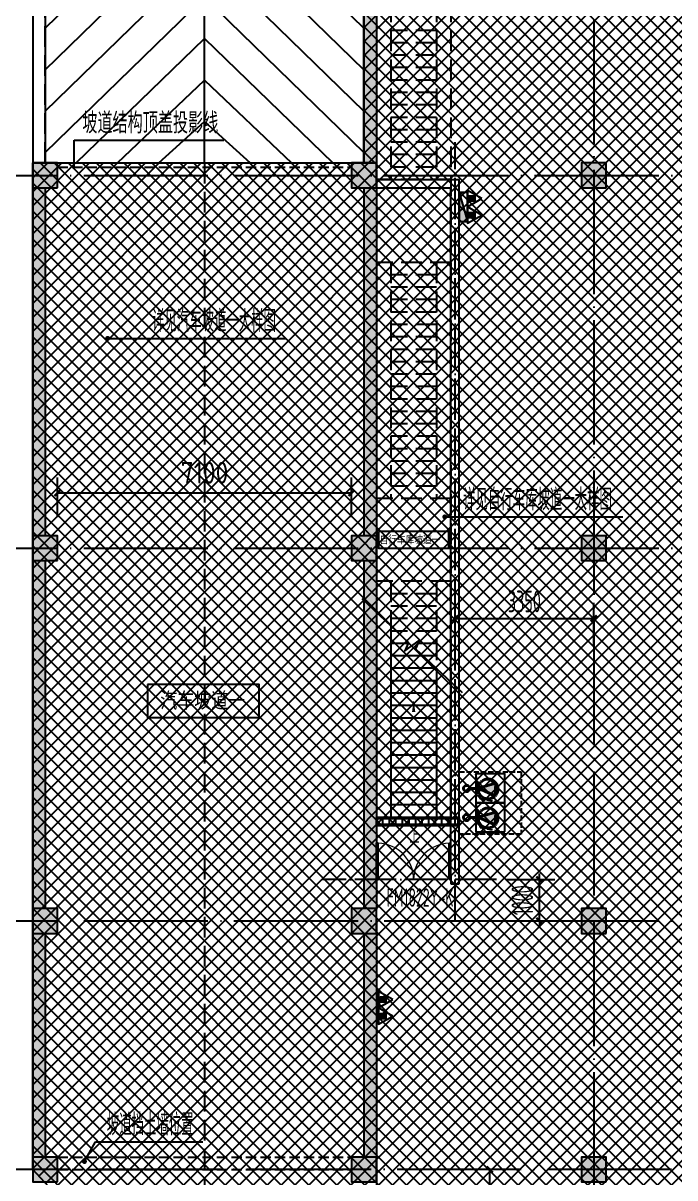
# Model space of a CAD drawing. Extents: x -473190 to 2138458, y -81875 to 2633646.
# Drawn here: x 909924 to 925666, y -34010 to -6132 of the extents above; entities that cross this region are included whole.
import ezdxf

# ---------------------------------------------------------------- set-up
doc = ezdxf.new("R2010")
doc.units = 0
doc.header["$LTSCALE"] = 1000
for name, pattern in [('DASH', [0.35, 0.25, -0.1]), ('DOTE', [2.42, 2, -0.2, 0.02, -0.2]), ('排水', [1.1, 1, -0.1])]:
    doc.linetypes.add(name, pattern=pattern)
for name, color, linetype in [('03小品', 2, 'Continuous'), ('A-COLUMN', 2, 'Continuous'), ('A-ROOM_NAME', 23, 'Continuous'), ('A-SPACE_SHAR', 4, 'Continuous'), ('A-STAIR', 3, 'Continuous'), ('A-WALL', 2, 'Continuous'), ('DIM_LEAD', 3, 'Continuous'), ('DIM_SYMB', 3, 'Continuous'), ('DOOR_FIRE', 4, 'Continuous'), ('DOOR_FIRE_TEXT', 7, 'Continuous'), ('DOTE', 1, 'DOTE'), ('PUB_DIM', 3, 'Continuous'), ('PUB_HATCH', 8, 'Continuous'), ('PUB_TEXT', 7, 'Continuous'), ('W-EQUIP_消火栓', 7, 'Continuous'), ('W-EQUIP_灭火器', 7, 'Continuous'), ('集水坑', 4, 'Continuous'), ('雨棚投影', 147, 'Continuous')]:
    doc.layers.add(name, color=color, linetype=linetype)
doc.layers.add('GPS-污水', color=2, linetype='排水', lineweight=40)
doc.styles.add('8B2_01', font='simhei.ttf', dxfattribs={"width": 0.8})
doc.styles.add('8B2_02', font='tssdeng.shx', dxfattribs={"width": 0.6, "bigfont": 'TSSDCHN.shx'})
doc.styles.add('_TCH_DIM', font='SIMPLEX', dxfattribs={"bigfont": 'GBCBIG'})
doc.styles.add('_TCH_DIM_T3', font='tssdeng.shx', dxfattribs={"width": 0.564706, "bigfont": '@@@tssdchn.shx'})
doc.styles.add('_TCH_WINDOW', font='tssdeng.shx', dxfattribs={"width": 0.8, "height": 3.5, "bigfont": 'tssdchn.shx'})
doc.styles.get("Standard").update_dxf_attribs({"font": 'gbenor.shx', "bigfont": 'gbcbig.shx'})
doc.styles.add('STANDARD_T3', font='gbenor.shx', dxfattribs={"bigfont": 'gbcbig.shx'})
doc.dimstyles.new('_TCH_ARCH&&150', dxfattribs={"dimtxt": 525, "dimasz": 150, "dimexe": 375, "dimexo": 450, "dimgap": 150, "dimtad": 1, "dimdec": 0, "dimzin": 0, "dimdsep": 46, "dimtxsty": '_TCH_DIM_T3', "dimblk": 'ARCHTICK', "dimcen": 0.09, "dimclrt": 7, "dimazin": 2, "dimtfac": 1, "dimtdec": 0, "dimtix": 1, "dimtmove": 2, "dimatfit": 3, "dimfxl": 0, "dimtolj": 1, "dimtzin": 0, "dimarcsym": 0})
doc.dimstyles.new('STANDARD&&150', dxfattribs={"dimtxt": 525, "dimasz": 150, "dimexe": 375, "dimexo": 450, "dimgap": 225, "dimtad": 1, "dimdec": 0, "dimzin": 0, "dimdsep": 46, "dimtxsty": 'STANDARD_T3', "dimblk": 'ARCHTICK', "dimcen": 0.09, "dimadec": 0, "dimazin": 0, "dimtfac": 1, "dimtdec": 0, "dimtix": 1, "dimtmove": 2, "dimatfit": 3, "dimfxl": 0, "dimtolj": 1, "dimtzin": 0, "dimarcsym": 0})

# ---------------------------------------------------------------- blocks, each defined once
blk = doc.blocks.new('坡道')
at = {"layer": '雨棚投影', "linetype": 'DASH', "lineweight": -3, "ltscale": 2}
blk.add_line((-138368, -493850), (-175993, -493851), dxfattribs=at)
blk.add_lwpolyline([(-138368, -493850), (-111768, -493850, 0.414214), (-103918, -486000), (-103918, -484450)], format="xyb", dxfattribs=at)
for points in [[(-138368, -490000), (-175993, -490001), (-175993, -497701), (-138368, -497700)], [(-138368, -498000), (-138368, -497701), (-175993, -497701), (-175993, -498000)]]:
    blk.add_lwpolyline(points, close=True, dxfattribs=at)
blk = doc.blocks.new('自行车坡道')
at = {"layer": 'A-STAIR'}
for p, q in [((-72448, -339871), (-67495, -339871)), ((-67495, -341671), (-67495, -339871)), ((-72119, -340221), (-67495, -340221)), ((-71995, -340353), (-71995, -340221)), ((-71695, -340638), (-71695, -340221)), ((-71395, -340993), (-71395, -340221)), ((-71095, -341321), (-71095, -340221)), ((-70795, -341321), (-70795, -340221)), ((-70495, -341321), (-70495, -340221)), ((-70195, -341321), (-70195, -340221)), ((-69895, -341321), (-69895, -340221)), ((-69595, -341321), (-69595, -340221)), ((-69295, -341321), (-69295, -340221)), ((-68995, -341321), (-68995, -340221)), ((-68695, -341321), (-68695, -340221)), ((-68395, -341321), (-68395, -340221)), ((-68095, -341321), (-68095, -340221)), ((-67795, -341321), (-67795, -340221)), ((-71095, -341321), (-67495, -341321)), ((-70759, -341671), (-67495, -341671))]:
    blk.add_line(p, q, dxfattribs=at)
at = {"layer": 'DIM_SYMB'}
blk.add_lwpolyline([(-72776, -339521), (-71718, -340648), (-71513, -340560), (-71768, -340902), (-71564, -340812), (-70507, -341939)], dxfattribs=at)
at = {"layer": '雨棚投影', "color": 252, "linetype": 'DASH', "lineweight": -3, "ltscale": 2}
for p, q in [((-96295, -339871), (-72448, -339871)), ((-82895, -341671), (-82895, -339871)), ((-80895, -341671), (-80895, -339871)), ((-75195, -341671), (-75195, -339871)), ((-73195, -341671), (-73195, -339871)), ((-88595, -340221), (-82895, -340221)), ((-86495, -341321), (-86495, -340221)), ((-86195, -341321), (-86195, -340221)), ((-85895, -341321), (-85895, -340221)), ((-85595, -341321), (-85595, -340221)), ((-85295, -341321), (-85295, -340221)), ((-84995, -341321), (-84995, -340221)), ((-84695, -341321), (-84695, -340221)), ((-84395, -341321), (-84395, -340221)), ((-84095, -341321), (-84095, -340221)), ((-83795, -341321), (-83795, -340221)), ((-83495, -341321), (-83495, -340221)), ((-83195, -341321), (-83195, -340221)), ((-80895, -340221), (-75195, -340221)), ((-80595, -341321), (-80595, -340221)), ((-80295, -341321), (-80295, -340221)), ((-79995, -341321), (-79995, -340221)), ((-79695, -341321), (-79695, -340221)), ((-79395, -341321), (-79395, -340221)), ((-79095, -341321), (-79095, -340221)), ((-78795, -341321), (-78795, -340221)), ((-78495, -341321), (-78495, -340221)), ((-78195, -341321), (-78195, -340221)), ((-77895, -341321), (-77895, -340221)), ((-77595, -341321), (-77595, -340221)), ((-77295, -341321), (-77295, -340221)), ((-76995, -341321), (-76995, -340221)), ((-76695, -341321), (-76695, -340221)), ((-76395, -341321), (-76395, -340221)), ((-76095, -341321), (-76095, -340221)), ((-75795, -341321), (-75795, -340221)), ((-75495, -341321), (-75495, -340221)), ((-73195, -340221), (-72119, -340221)), ((-72895, -341321), (-72895, -340221)), ((-72595, -341321), (-72595, -340221)), ((-72295, -341321), (-72295, -340221)), ((-71995, -341321), (-71995, -340353)), ((-71695, -341321), (-71695, -340869)), ((-71395, -341321), (-71395, -340993)), ((-88595, -341321), (-82895, -341321)), ((-80895, -341321), (-75195, -341321)), ((-73195, -341321), (-71095, -341321)), ((-96295, -341671), (-70759, -341671))]:
    blk.add_line(p, q, dxfattribs=at)
blk = doc.blocks.new('$SB01_1')
h = blk.add_hatch(color=256)
h.dxf.hatch_style = 1
h.paths.add_polyline_path([(-0.381, -0.323), (0.5, 0), (-0.381, 0.323)])
h.paths.add_polyline_path([(0, 0), (0.002, 0), (0.002, 0.001), (0, 0.001)], flags=24)
h.paths.add_polyline_path([(0, -0.002), (0.003, -0.002), (0.003, -0.001), (0, -0.001)], flags=24)
h.paths.add_polyline_path([(0, -0.003), (0.003, -0.003), (0.003, -0.002), (0, -0.002)], flags=24)
for p, q in [((0.5, 0), (-0.381, 0.323)), ((-0.381, 0.323), (-0.381, -0.323)), ((0.5, 0), (-0.381, -0.323))]:
    blk.add_line(p, q)
blk.add_circle((0, 0), 0.5)
at = {"flags": 1}
for tag, p in [('UNIT', (0, 0)), ('SPEC', (0, -0.002)), ('WHAT', (0, -0.003))]:
    blk.add_attdef(tag, p, '', height=0.001, dxfattribs=at)
blk = doc.blocks.new('人防集水坑')
at = {"layer": 'GPS-污水', "linetype": '排水'}
for p, q in [((307486, 701151), (307284, 701151)), ((307486, 700451), (307284, 700451))]:
    blk.add_line(p, q, dxfattribs=at)
for centre in [(307561, 701151), (307561, 700451)]:
    blk.add_circle(centre, 75, dxfattribs=at)
at = {"layer": '集水坑', "linetype": 'DASH', "ltscale": 0.5}
blk.add_lwpolyline([(306241, 700051), (306241, 701551), (307741, 701551), (307741, 700051)], close=True, dxfattribs=at)
at = {"layer": '集水坑', "linetype": 'Continuous', "ltscale": 0.5}
for points in [[(306641, 701501), (306641, 700801), (307341, 700801), (307341, 701501)], [(306641, 700801), (306641, 700101), (307341, 700101), (307341, 700801)]]:
    blk.add_lwpolyline(points, close=True, dxfattribs=at)
at = {"layer": '集水坑', "linetype": 'DASH', "ltscale": 0.5}
for points in [[(307341, 700801), (307237, 701397), (306641, 701501)], [(307347, 700101), (307243, 700697), (306647, 700801)]]:
    blk.add_lwpolyline(points, dxfattribs=at)
at = {"layer": 'GPS-污水', "linetype": '排水', "xscale": -480.0000000000002, "yscale": 480.0000000000002, "zscale": 480.0000000000002, "rotation": 176.2535374729293}
for p in [(307045, 701164, 0), (307045, 700464, 0)]:
    blk.add_blockref('$SB01_1', p, dxfattribs=at)
blk = doc.blocks.new('A$C3672542B')
at = {"layer": '集水坑', "linetype": 'Continuous', "rotation": 179.9999999999999}
blk.add_blockref('人防集水坑', (321974.7, 491232.5), dxfattribs=at)
blk = doc.blocks.new('_ArchTick')
at = {"color": 0, "linetype": 'ByBlock', "const_width": 0.4}
blk.add_lwpolyline([(-0.5, -0.5), (0.5, 0.5)], dxfattribs=at)
blk = doc.blocks.new('*D5493')
at = {"layer": 'Defpoints', "color": 0, "transparency": 16777216}
for p in [(-19540, -165300), (-18288, -165300), (-19540, -166300)]:
    blk.add_point(p, dxfattribs=at)
at = {"layer": 'PUB_DIM', "color": 0, "lineweight": -2, "transparency": 16777216}
for p, q in [((-19090, -165300), (-17913, -165300)), ((-18288, -165300), (-18288, -165150)), ((-18288, -166300), (-18288, -165300)), ((-19090, -166300), (-17913, -166300)), ((-18288, -166300), (-18288, -166450))]:
    blk.add_line(p, q, dxfattribs=at)
at = {"layer": 'PUB_DIM', "color": 0, "lineweight": -2, "transparency": 16777216, "xscale": 150, "yscale": 150, "zscale": 150}
for p, rotation in [((-18288, -165300), 270), ((-18288, -166300), 90)]:
    blk.add_blockref('_ArchTick', p, dxfattribs=dict(at, rotation=rotation))
at = {"layer": 'PUB_DIM', "color": 7, "transparency": 16777216, "insert": (-18700, -165800), "char_height": 525, "attachment_point": 5, "rotation": 90, "style": '_TCH_DIM_T3'}
blk.add_mtext('\\A1;1000', dxfattribs=at)
blk = doc.blocks.new('*D5494')
at = {"layer": 'Defpoints', "color": 0, "transparency": 16777216}
for p in [(-16975, -158998), (-20325, -160092), (-16975, -160092)]:
    blk.add_point(p, dxfattribs=at)
at = {"layer": 'PUB_DIM', "color": 0, "lineweight": -2, "transparency": 16777216}
for p, q in [((-20325, -159642), (-20325, -158623)), ((-16975, -159642), (-16975, -158623)), ((-20325, -158998), (-16975, -158998))]:
    blk.add_line(p, q, dxfattribs=at)
at = {"layer": 'PUB_DIM', "color": 0, "lineweight": -2, "transparency": 16777216, "xscale": 150, "yscale": 150, "zscale": 150, "rotation": 180}
blk.add_blockref('_ArchTick', (-20325, -158998), dxfattribs=at)
at = {"layer": 'PUB_DIM', "color": 0, "lineweight": -2, "transparency": 16777216, "xscale": 150, "yscale": 150, "zscale": 150}
blk.add_blockref('_ArchTick', (-16975, -158998), dxfattribs=at)
at = {"layer": 'PUB_DIM', "color": 7, "transparency": 16777216, "insert": (-18650, -158586), "char_height": 525, "attachment_point": 5, "style": '_TCH_DIM_T3'}
blk.add_mtext('\\A1;3350', dxfattribs=at)
blk = doc.blocks.new('A$C5C451EB0')
at = {"layer": '03小品'}
h = blk.add_hatch(dxfattribs=at)
h.set_pattern_fill('ANSI31', color=8, scale=100, angle=495, style=0)
h.set_pattern_definition([(180, (-767005.92, 3086967.97), (-1e-13, -158.75), [])])
h.paths.add_polyline_path([(-170, -170), (-30, -170), (-30, 1770), (-170, 1770)])
at = {"layer": '03小品', "color": 4}
blk.add_lwpolyline([(0, 367), (0, -200), (-200, -200), (-200, 1800), (0, 1800), (0, 367)], dxfattribs=at)
blk.add_lwpolyline([(-30, 367), (-30, -170), (-170, -170), (-170, 1770), (-30, 1770)], close=True, dxfattribs=at)
at = {"layer": '雨棚投影', "linetype": 'DASH', "lineweight": -3, "ltscale": 2}
blk.add_line((0, 1800), (0, -200), dxfattribs=at)
blk = doc.blocks.new('A$C24876B27')
at = {"layer": 'A-SPACE_SHAR'}
for p, q in [((0.412, 17.195), (-7.112, 4.081)), ((0.672, 17.045), (-6.852, 3.931)), ((7.611, 13.064), (0.412, 17.195)), ((-3.513, 2.015), (4.011, 15.129)), ((7.351, 13.213), (-0.173, 0.1)), ((7.611, 13.064), (0.087, -0.05)), ((-7.112, 4.081), (0.087, -0.05))]:
    blk.add_line(p, q, dxfattribs=at)
for points in [[(0.239, 16.292), (1.446, 16.601)], [(-0.258, 15.424), (2.336, 16.09)], [(-0.756, 14.557), (3.227, 15.579)], [(-1.254, 13.689), (3.952, 15.026), (5.425, 9.858)], [(4.796, 14.679), (5.923, 10.725)], [(-1.751, 12.822), (3.454, 14.159), (4.927, 8.99)], [(5.686, 14.168), (6.42, 11.592)], [(6.577, 13.657), (6.918, 12.46)], [(-2.249, 11.955), (2.957, 13.291), (4.43, 8.123)], [(-2.747, 11.087), (2.459, 12.424), (3.932, 7.255)], [(-3.244, 10.22), (1.961, 11.557), (3.435, 6.388)], [(-3.742, 9.353), (1.464, 10.689), (2.937, 5.521)], [(-4.24, 8.485), (0.966, 9.822), (2.439, 4.653)], [(-4.737, 7.618), (0.468, 8.955), (1.942, 3.786)], [(-5.235, 6.75), (-0.029, 8.087), (1.444, 2.918)], [(-5.733, 5.883), (-0.527, 7.22), (0.946, 2.051)], [(-6.23, 5.016), (-1.025, 6.352), (0.449, 1.184)], [(-6.728, 4.148), (-1.522, 5.485), (-0.049, 0.316)], [(-6.202, 3.558), (-2.02, 4.618), (-0.824, 0.473)], [(-5.334, 3.061), (-2.518, 3.75), (-1.691, 0.97)], [(-4.467, 2.563), (-3.015, 2.883), (-2.559, 1.468)]]:
    blk.add_lwpolyline(points, dxfattribs=at)
blk = doc.blocks.new('$TwtSys$00000434')
for p, q in [((-0.5, 0.5), (-0.5, -0.5)), ((-0.5, -0.5), (0.5, 0.5)), ((0.5, 0.5), (-0.5, 0.5)), ((0.5, -0.5), (0.5, 0.5)), ((-0.5, -0.5), (0.5, -0.5))]:
    blk.add_line(p, q)
blk.add_solid([(0.5, -0.5), (0.5, 0.5), (-0.5, -0.5)])
blk = doc.blocks.new('$TwtSys$00000546')
h = blk.add_hatch()
h.set_pattern_fill('ANSI31', color=256, scale=200, style=0)
h.set_pattern_definition([(45, (-38543.802, -6670.83), (-17.67767, 17.67767), [])])
h.paths.add_polyline_path([(-65, 174), (65, 174), (65, 44), (-65, 44)])
for points in [[(0, 344), (-198, 0), (198, 0)], [(-65, 174), (65, 174), (65, 44), (-65, 44)]]:
    blk.add_lwpolyline(points, close=True)
blk = doc.blocks.new('ADFASDF')
h = blk.add_hatch()
h.set_pattern_fill('ANSI37', color=8, scale=150)
h.set_pattern_definition([(45, (0, 0), (-168.3798, 168.3798), []), (135, (0, 0), (-168.3798, -168.3798), [])])
h.paths.add_polyline_path([(521397, 239186), (521397, 224886), (539697, 224886), (539697, 169261), (524947, 169261), (524947, 171211), (527822, 171211), (527922, 176611), (501318, 176611), (501125, 109884), (530547, 109887), (530547, 107449), (538188, 100503), (536147, 98236), (540086, 94690), (517812, 69953), (517812, 59790), (482108, 20136), (405247, 20136), (405247, 26086), (391997, 40436), (391997, 64736), (399997, 64738), (399997, 239186), (409022, 239186)])
blk.add_lwpolyline([(539697, 224886), (539697, 169261), (524947, 169261), (524947, 171211), (527822, 171211), (527922, 176611), (501318, 176611), (501125, 109884), (530547, 109887), (530547, 107449), (538188, 100503), (536147, 98236), (540086, 94690), (517812, 69953), (517812, 59790), (482108, 20136), (405247, 20136), (405247, 26086), (391997, 40436), (391997, 64736), (399997, 64738), (399997, 239186)])
blk = doc.blocks.new('*D1987')
at = {"layer": 'Defpoints', "color": 0, "transparency": 16777216}
for p in [(917857, -17474), (910757, -18508), (917857, -18508)]:
    blk.add_point(p, dxfattribs=at)
at = {"layer": 'PUB_DIM', "color": 0, "lineweight": -2, "transparency": 16777216}
for p, q in [((910757, -18058), (910757, -17099)), ((917857, -18058), (917857, -17099)), ((910757, -17474), (917857, -17474))]:
    blk.add_line(p, q, dxfattribs=at)
at = {"layer": 'PUB_DIM', "color": 0, "lineweight": -2, "transparency": 16777216, "xscale": 150, "yscale": 150, "zscale": 150, "rotation": 180}
blk.add_blockref('_ArchTick', (910757, -17474), dxfattribs=at)
at = {"layer": 'PUB_DIM', "color": 0, "lineweight": -2, "transparency": 16777216, "xscale": 150, "yscale": 150, "zscale": 150}
blk.add_blockref('_ArchTick', (917857, -17474), dxfattribs=at)
at = {"layer": 'PUB_DIM', "color": 0, "transparency": 16777216, "insert": (914307, -16987), "char_height": 525, "attachment_point": 5, "style": 'STANDARD_T3'}
blk.add_mtext('\\A1;7100', dxfattribs=at)
blk = doc.blocks.new('*D1990')
at = {"layer": 'Defpoints', "color": 0, "transparency": 16777216}
for p in [(921194, -33808), (922157, -33808), (922157, -36108)]:
    blk.add_point(p, dxfattribs=at)
at = {"layer": 'PUB_DIM', "color": 0, "lineweight": -2, "transparency": 16777216}
for p, q in [((921707, -33808), (920819, -33808)), ((921194, -36108), (921194, -33808)), ((921707, -36108), (920819, -36108))]:
    blk.add_line(p, q, dxfattribs=at)
at = {"layer": 'PUB_DIM', "color": 0, "lineweight": -2, "transparency": 16777216, "xscale": 150, "yscale": 150, "zscale": 150}
for p, rotation in [((921194, -33808), 90), ((921194, -36108), 270)]:
    blk.add_blockref('_ArchTick', p, dxfattribs=dict(at, rotation=rotation))
at = {"layer": 'PUB_DIM', "color": 0, "transparency": 16777216, "insert": (920707, -34958), "char_height": 525, "attachment_point": 5, "rotation": 90, "style": 'STANDARD_T3'}
blk.add_mtext('\\A1;2300', dxfattribs=at)
blk = doc.blocks.new('$DorLib2D$00000002')
for p, q in [((-0.5, 0), (-0.5, 0.4875)), ((-0.475, 0.4875), (-0.5, 0.4875)), ((-0.475, 0), (-0.475, 0.4875)), ((0.475, 0), (0.475, 0.4875)), ((0.475, 0.4875), (0.5, 0.4875)), ((0.5, 0), (0.5, 0.4875)), ((-0.5, 0), (-0.475, 0)), ((0.5, 0), (0.475, 0))]:
    blk.add_line(p, q)
at = {"lineweight": 13}
for centre, start, end in [((-0.4875, 0), 0, 88.53072), ((0.4875, 0), 91.46928, 180)]:
    blk.add_arc(centre, 0.4875, start, end, dxfattribs=at)
blk = doc.blocks.new('_FZH')
blk.add_lwpolyline([(-0.5, -0.5), (0.5, -0.5), (0.5, 0.5), (-0.5, 0.5)], close=True)
at = {"layer": 'PUB_HATCH'}
blk.add_solid([(-0.5, -0.5), (0.5, -0.5), (-0.5, 0.5), (0.5, 0.5)], dxfattribs=at)
blk = doc.blocks.new('A$C2B5B1B2C')
at = {"layer": 'DOTE', "linetype": 'DOTE', "ltscale": 0.5}
for p, q in [((-20325, -166300), (-20325, -147500)), ((-19325, -165300), (-23525, -165300))]:
    blk.add_line(p, q, dxfattribs=at)
at = {"layer": 'PUB_DIM'}
for p1, p2, distance, picture, middle in [((-20325, -160092.1), (-16975, -160092.1), 1093.6, '*D5494', (-18650, -158585.9)), ((-19540.2, -166300), (-19540.2, -165300), -1252.3, '*D5493', (-18700.4, -165800))]:
    dim = blk.add_aligned_dim(p1=p1, p2=p2, distance=distance, dimstyle='_TCH_ARCH&&150', dxfattribs=at)
    dim.commit()
    dim.dimension.update_dxf_attribs({"geometry": picture, "text_midpoint": middle})

msp = doc.modelspace()

# ---------------------------------------------------------------- hatches: boundary and pattern name
at = {"layer": 'PUB_HATCH'}
for points in [[(918156.7, -9507.6), (918456.7, -9507.6), (918456.7, -3907.6), (918156.7, -3907.6)], [(910156.7, -18507.6), (910456.7, -18507.6), (910456.7, -10107.6), (910156.7, -10107.6)], [(918156.7, -18507.6), (918456.7, -18507.6), (918456.7, -10107.6), (918156.7, -10107.6)], [(910156.7, -27507.6), (910456.7, -27507.6), (910456.7, -19107.6), (910156.7, -19107.6)], [(918456.7, -19107.6), (918156.7, -19107.6), (918156.7, -26807.6), (918456.7, -26807.6)], [(918156.7, -27507.6), (918456.7, -27507.6), (918456.7, -26807.6), (918156.7, -26807.6)], [(910156.7, -33507.6), (910456.7, -33507.6), (910456.7, -28107.6), (910156.7, -28107.6)], [(918156.7, -33507.6), (918456.7, -33507.6), (918456.7, -28107.6), (918156.7, -28107.6)]]:
    msp.add_hatch(color=256, dxfattribs=at).paths.add_polyline_path(points)

# ---------------------------------------------------------------- linework, layer by layer
at = {"linetype": 'DASH'}
for points in [[(910756.7, -9607.6), (917856.7, -9607.6)], [(910756.7, -33507.6), (917856.7, -33507.6)], [(910756.7, -33807.6), (917856.7, -33807.6)]]:
    msp.add_lwpolyline(points, dxfattribs=at)
at = {"color": 1}
for points in [[(918506.7, -18407.6), (918506.7, -18807.6), (920206.7, -18807.6), (920206.7, -18407.6), (918506.7, -18407.6)], [(912928.5, -22094.8), (912928.5, -22894.8), (915628.5, -22894.8), (915628.5, -22094.8), (912928.5, -22094.8)]]:
    msp.add_lwpolyline(points, dxfattribs=at)
at = {"layer": 'A-WALL'}
for p, q in [((918156.7, -3907.6), (918156.7, -9507.6)), ((918456.7, -3907.6), (918456.7, -9507.6)), ((918456.7, -9907.6), (920456.7, -9907.6)), ((920456.7, -26907.6), (920456.7, -9907.6)), ((910156.7, -10107.6), (910156.7, -18507.6)), ((910456.7, -10107.6), (910456.7, -18507.6)), ((918156.7, -10107.6), (918156.7, -18507.6)), ((918456.7, -10107.6), (920256.7, -10107.6)), ((918456.7, -10107.6), (918456.7, -18507.6)), ((920256.7, -26707.6), (920256.7, -10107.6)), ((910156.7, -19107.6), (910156.7, -27507.6)), ((910456.7, -19107.6), (910456.7, -27507.6)), ((918156.7, -19107.6), (918156.7, -26807.6)), ((918456.7, -19107.6), (918456.7, -26807.6)), ((918456.7, -26907.6), (918456.7, -26707.6)), ((920256.7, -26707.6), (920256.7, -26907.6)), ((918156.7, -26807.6), (918156.7, -27507.6)), ((918456.7, -26807.6), (918456.7, -27507.6)), ((920256.7, -26907.6), (920456.7, -26907.6)), ((910156.7, -28107.6), (910156.7, -33507.6)), ((910456.7, -28107.6), (910456.7, -33507.6)), ((918156.7, -28107.6), (918156.7, -33507.6)), ((918456.7, -28107.6), (918456.7, -33507.6))]:
    msp.add_line(p, q, dxfattribs=at)
at = {"layer": 'DIM_LEAD'}
for p, q in [((911161.7, -9607.6), (911161.7, -8955)), ((911161.7, -8955), (914769.7, -8955)), ((911966.2, -13743.2), (912921, -13743.2)), ((911966.2, -13743.2), (912921, -13743.2)), ((911966.2, -13743.2), (912921, -13743.2)), ((911966.2, -13743.2), (912921, -13743.2)), ((912921, -13743.2), (916266.6, -13743.2)), ((920110.3, -18052.8), (921065.1, -18052.8)), ((920110.3, -18052.8), (921065.1, -18052.8)), ((920110.3, -18052.8), (921065.1, -18052.8)), ((920110.3, -18052.8), (921065.1, -18052.8)), ((921065.1, -18052.8), (924410.6, -18052.8)), ((911405.4, -33613.5), (911675.7, -33141.3)), ((911675.7, -33141.3), (914266.3, -33141.3))]:
    msp.add_line(p, q, dxfattribs=at)
at = {"layer": 'DIM_LEAD', "const_width": 60}
for points in [[(911936.2, -13743.2, 1), (911996.2, -13743.2, 1)], [(911936.2, -13743.2, 1), (911996.2, -13743.2, 1)], [(911936.2, -13743.2, 1), (911996.2, -13743.2, 1)], [(911936.2, -13743.2, 1), (911996.2, -13743.2, 1)], [(920080.3, -18052.8, 1), (920140.3, -18052.8, 1)], [(920080.3, -18052.8, 1), (920140.3, -18052.8, 1)], [(920080.3, -18052.8, 1), (920140.3, -18052.8, 1)], [(920080.3, -18052.8, 1), (920140.3, -18052.8, 1)], [(911390.5, -33639.5, 1), (911420.3, -33587.5, 1)]]:
    msp.add_lwpolyline(points, format="xyb", close=True, dxfattribs=at)
at = {"layer": 'DIM_SYMB'}
msp.add_lwpolyline([(919356.7, -25307.6, 0, 0, 0), (919356.7, -22465.9, 0, 80, 0), (919356.7, -22765.9, 0, 0, 0)], format="xyseb", dxfattribs=at)
at = {"layer": 'DOTE', "color": 127, "linetype": 'DOTE', "ltscale": 1.5}
for p, q in [((918456.7, 171823.5), (918456.7, -58315.4)), ((923706.7, 171823.5), (923706.7, -58315.4)), ((1030856.7, -33807.6), (900498, -33807.6))]:
    msp.add_line(p, q, dxfattribs=at)
at = {"layer": 'DOTE', "color": 16, "linetype": 'DOTE', "ltscale": 1.5}
for p, q in [((900498, -9807.6), (1024406.7, -9807.6)), ((900498, -18807.6), (1024406.7, -18807.6)), ((900498, -27807.6), (1024406.7, -27807.6))]:
    msp.add_line(p, q, dxfattribs=at)

# ---------------------------------------------------------------- block references
for name, p in [('A$C3672542B', (906223, 184610.6)), ('ADFASDF', (518159.5, -74243.9)), ('A$C2B5B1B2C', (940681.7, 138492.4))]:
    msp.add_blockref(name, p)
for name, p, rotation in [('坡道', (1408157.1, -147875.2), 270), ('A$C5C451EB0', (920256.7, -25307.6), 90)]:
    msp.add_blockref(name, p, dxfattribs=dict(rotation=rotation))
at = {"xscale": 1000, "yscale": 1000, "zscale": 1000, "rotation": 29.84476659675438}
msp.add_blockref('A$C24876B27', (918356.7, -9507.6, 0), dxfattribs=at)
at = {"xscale": -1, "rotation": 90}
msp.add_blockref('自行车坡道', (578586.1, -92802.6), dxfattribs=at)
at = {"layer": 'A-COLUMN', "xscale": 600, "yscale": 600, "zscale": 600, "rotation": 90}
for p in [(910456.7, -9807.6), (918156.7, -9807.6), (923706.7, -9807.6), (910456.7, -18807.6), (918156.7, -18807.6), (923706.7, -18807.6), (910456.7, -27807.6), (918156.7, -27807.6), (923706.7, -27807.6), (910456.7, -33807.6), (918156.7, -33807.6), (923706.7, -33807.6)]:
    msp.add_blockref('_FZH', p, dxfattribs=at)
at = {"layer": 'DOOR_FIRE'}
ref = msp.add_blockref('$DorLib2D$00000002', (919356.7, -26807.6), dxfattribs=dict(at, xscale=1800, yscale=1800, zscale=200))
ref.add_attrib('A', 'FM1822Y-K', (918705.2, -27465.7), dxfattribs={"layer": 'DOOR_FIRE_TEXT', "height": 446.25, "style": '_TCH_WINDOW', "width": 0.564706})
at = {"layer": 'W-EQUIP_消火栓', "xscale": 700, "yscale": 200, "zscale": 700, "rotation": 270}
msp.add_blockref('$TwtSys$00000434', (920556.7, -10567.8), dxfattribs=at)
at = {"layer": 'W-EQUIP_灭火器'}
for p, rotation in [((920656.7, -10369.4), 270), ((920656.7, -10766.2), 270), ((918509.3, -29705.5), 269.9999949910436), ((918509.3, -30102.3), 269.9999949910436)]:
    msp.add_blockref('$TwtSys$00000546', p, dxfattribs=dict(at, rotation=rotation))

# ---------------------------------------------------------------- texts
at = {"layer": 'A-ROOM_NAME', "color": 1, "style": '8B2_01', "width": 0.8}
for s, height, p in [('自行车库坡道一`', 187.76, (918530.7, -18694.1)), ('汽车坡道一', 375.53, (913237, -22667.8))]:
    msp.add_text(s, height=height, dxfattribs=at).set_placement(p)
at = {"layer": 'PUB_TEXT'}
msp.add_text('坡道结构顶盖投影线', height=506.38, dxfattribs=at).set_placement((911356.1, -8797.5))
at = {"layer": 'PUB_TEXT', "style": '8B2_02', "width": 0.6}
for s, p in [('详见汽车坡道一大样图', (913038.4, -13585.7)), ('详见自行车库坡道一大样图', (920552.5, -17895.3)), ('坡道挡土墙位置', (911946, -32983.8))]:
    msp.add_text(s, height=525, dxfattribs=at).set_placement(p)
at = {"layer": 'PUB_TEXT', "style": '_TCH_DIM'}
msp.add_text('上', height=337.6, dxfattribs=at).set_placement((919252.5, -25936.6))

# ---------------------------------------------------------------- dimensions: what is measured, and where the dimension line sits
at = {"layer": 'PUB_DIM'}
for p1, p2, distance, picture, middle in [((910756.7, -18507.6), (917856.7, -18507.6), 1033.2, '*D1987', (914306.7, -16987)), ((922156.7, -36107.6), (922156.7, -33807.6), 962.4, '*D1990', (920706.9, -34957.6))]:
    dim = msp.add_aligned_dim(p1=p1, p2=p2, distance=distance, dimstyle='STANDARD&&150', dxfattribs=at)
    dim.commit()
    dim.dimension.update_dxf_attribs({"geometry": picture, "text_midpoint": middle})

doc.saveas('drawing.dxf')
